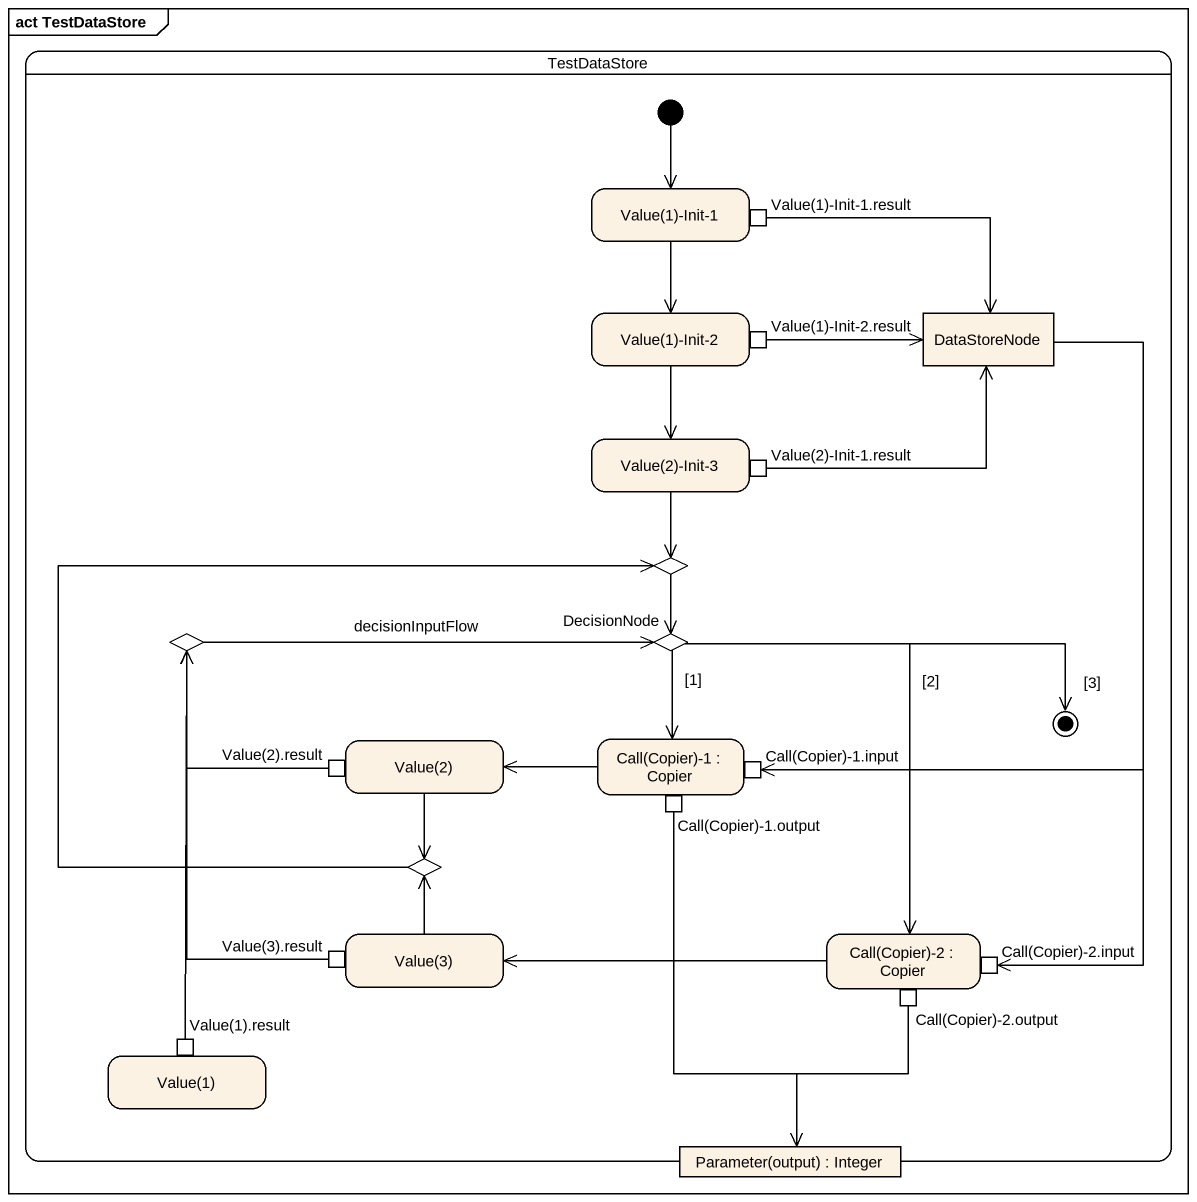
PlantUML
@startuml
mainframe act TestDataStore
hide empty description
state TestDataStore {
  state "Value(1)-Init-1" as Value_1_Init_1 {
    state "Value(1)-Init-1.result" as Value_1_Init_1_result <<outputPin>>
  }
  state "Value(1)-Init-2" as Value_1_Init_2 {
    state "Value(1)-Init-2.result" as Value_1_Init_2_result <<outputPin>>
  }
  state DataStoreNode <<object>>
  state "Value(2)-Init-3" as Value_2_Init_3 {
    state "Value(2)-Init-1.result" as Value_2_Init_1_result <<outputPin>>
  }
  state choice1 <<choice>>
  state choice2 <<choice>>
  state DecisionNode <<choice>>
  state "Value(2)" as Value_2 {
    state "Value(2).result" as Value_2_result <<outputPin>>
  }
  state "Call(Copier)-1 : Copier" as Call_Copier_1 {
    state "Call(Copier)-1.input" as Call_Copier_1_input <<inputPin>>
    state "Call(Copier)-1.output" as Call_Copier_1_output <<outputPin>>
  }
  state choice3 <<choice>>
  state "Value(3)" as Value_3 {
    state "Value(3).result" as Value_3_result <<outputPin>>
  }
  state "Call(Copier)-2 : Copier" as Call_Copier_2 {
    state "Call(Copier)-2.input" as Call_Copier_2_input <<inputPin>>
    state "Call(Copier)-2.output" as Call_Copier_2_output <<outputPin>>
  }
  state "Value(1)" as Value_1 {
    state "Value(1).result" as Value_1_result <<outputPin>>
  }
  state "Parameter(output) : Integer" as Parameter_output <<object>>
  [*] --> Value_1_Init_1
  DecisionNode -right-> [*] : [3]
}
Value_1_Init_1 --> Value_1_Init_2
Value_1_Init_1_result -right-> DataStoreNode
Value_1_Init_2 --> Value_2_Init_3
DataStoreNode --> Call_Copier_1_input
DataStoreNode --> Call_Copier_2_input
Value_1_Init_2_result -right-> DataStoreNode
Value_2_Init_3 --> choice1
Value_2_Init_1_result -right-> DataStoreNode
choice1 --> DecisionNode
choice2 -right-> DecisionNode : decisionInputFlow
DecisionNode --> Call_Copier_1 : [1]
DecisionNode --> Call_Copier_2 : [2]
Value_2_result -up-> choice2
Value_2 --> choice3
Call_Copier_1 -left-> Value_2
Call_Copier_1_output --> Parameter_output
choice3 -up-> choice1
Value_3_result -up-> choice2
Value_3 -up-> choice3
Call_Copier_2 -left-> Value_3
Call_Copier_2_output --> Parameter_output
Value_1_result -up-> choice2
@enduml
